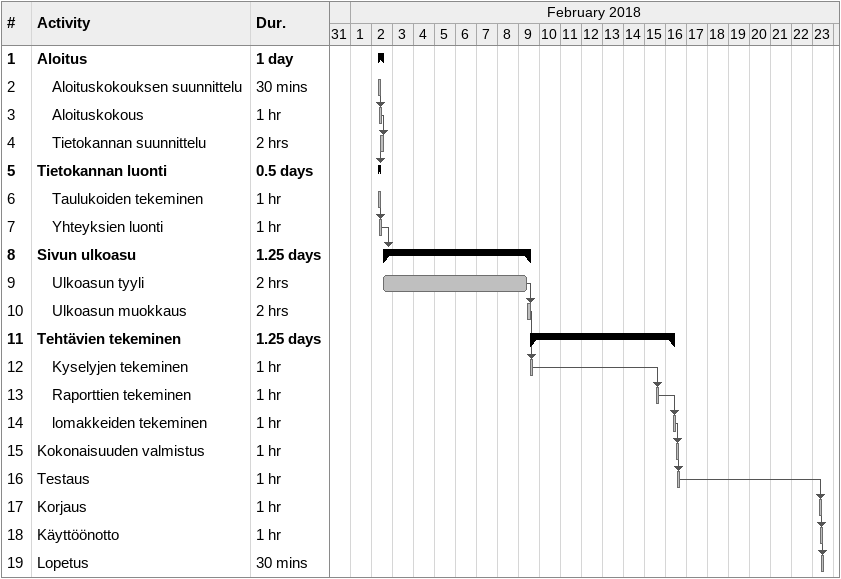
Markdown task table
| ID | Level | Task | Duration | Start | Finish | Predecessors |
|---|---|---|---|---|---|---|
| 1 | 1 | **Aloitus** | 1d | 2018-02-02 | 2018-02-02 |  |
| 2 | 2 | Aloituskokouksen suunnittelu | 30min | 2018-02-02 | 2018-02-02 |  |
| 3 | 2 | Aloituskokous | 1h | 2018-02-02 | 2018-02-02 | 2 |
| 4 | 2 | Tietokannan suunnittelu | 2h | 2018-02-02 | 2018-02-02 | 3 |
| 5 | 1 | **Tietokannan luonti** | 0.5d | 2018-02-02 | 2018-02-02 | 4 |
| 6 | 2 | Taulukoiden tekeminen | 1h | 2018-02-02 | 2018-02-02 |  |
| 7 | 2 | Yhteyksien luonti | 1h | 2018-02-02 | 2018-02-02 | 6 |
| 8 | 1 | **Sivun ulkoasu** | 1.25d | 2018-02-02 | 2018-02-09 | 7 |
| 9 | 2 | Ulkoasun tyyli | 2h | 2018-02-02 | 2018-02-09 |  |
| 10 | 2 | Ulkoasun muokkaus | 2h | 2018-02-09 | 2018-02-09 | 9 |
| 11 | 1 | **Tehtävien tekeminen** | 1.25d | 2018-02-09 | 2018-02-16 |  |
| 12 | 2 | Kyselyjen tekeminen | 1h | 2018-02-09 | 2018-02-09 | 10 |
| 13 | 2 | Raporttien tekeminen | 1h | 2018-02-15 | 2018-02-15 | 12 |
| 14 | 2 | lomakkeiden tekeminen | 1h | 2018-02-16 | 2018-02-16 | 13 |
| 15 | 1 | Kokonaisuuden valmistus | 1h | 2018-02-16 | 2018-02-16 | 14 |
| 16 | 1 | Testaus | 1h | 2018-02-16 | 2018-02-16 | 15 |
| 17 | 1 | Korjaus | 1h | 2018-02-23 | 2018-02-23 | 16 |
| 18 | 1 | Käyttöönotto | 1h | 2018-02-23 | 2018-02-23 | 17 |
| 19 | 1 | Lopetus | 30min | 2018-02-23 | 2018-02-23 | 18 |
